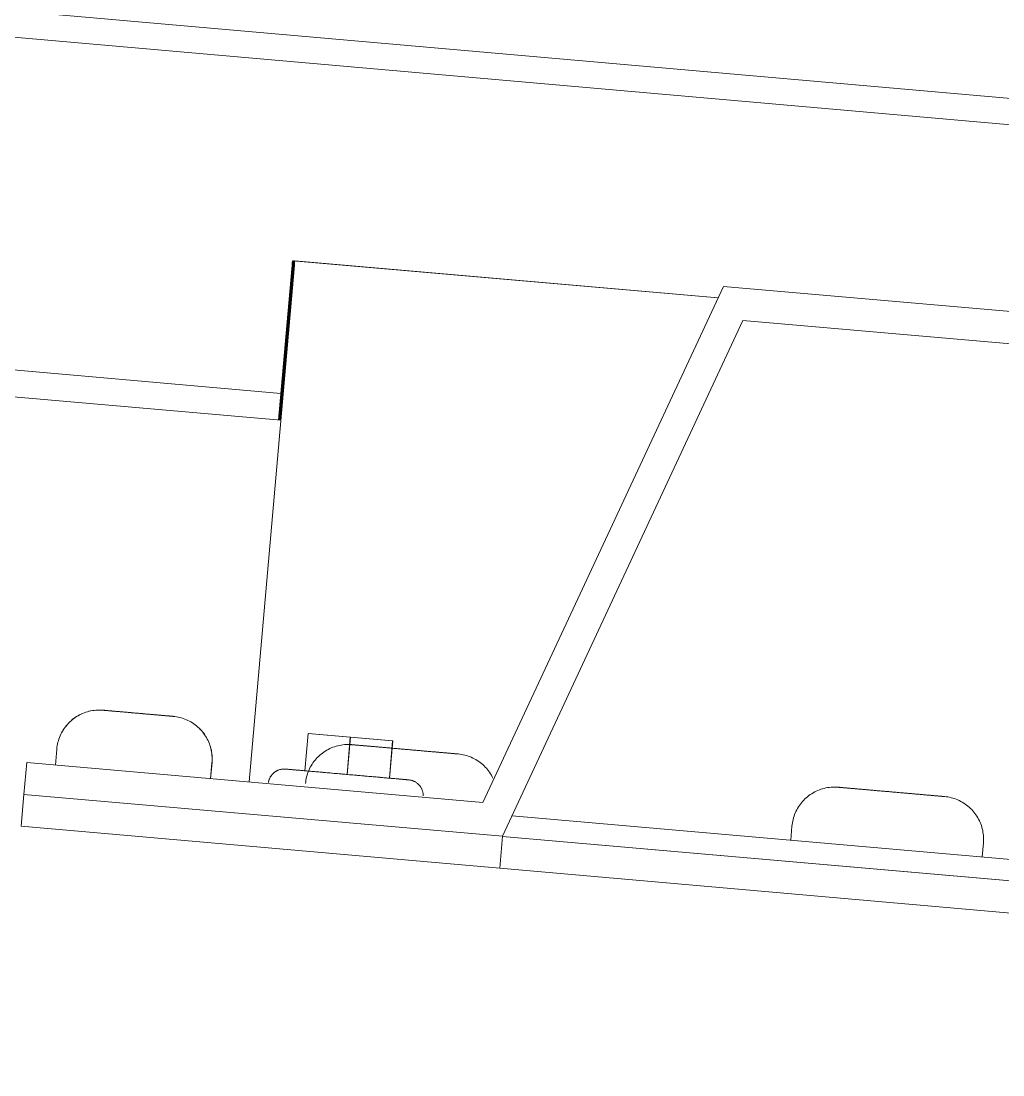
# Model space of a CAD drawing. Header units: metres. Extents: x 4238 to 4687, y -1 to 29.
# Drawn here: x 4496.0785 to 4496.1704, y 16.8285 to 16.9272 of the extents above; entities that cross this region are included whole.
import ezdxf

# ---------------------------------------------------------------- set-up
doc = ezdxf.new("R2010")
doc.units = ezdxf.units.M
for name, color, linetype, lineweight in [('A-ROOF', 132, 'Continuous', 5), ('A-ROOF-PATT', 132, 'Continuous', 15), ('Q-SPCQ', 91, 'Continuous', 5)]:
    doc.layers.add(name, color=color, linetype=linetype, lineweight=lineweight)

# ---------------------------------------------------------------- blocks, each defined once
blk = doc.blocks.new('Static Line_Sayfa_Metal Deck_Pan Mount - Up to 15 _ pitch - Max 2 Users-1846359-SECTION - GRIDS B1-B2')
at = {"layer": 'Q-SPCQ'}
for p, q in [((4470.427972, 16.855911), (4470.432176, 16.90397)), ((4470.430718, 16.889793), (4470.431959, 16.90397)), ((4470.43079, 16.889787), (4470.432031, 16.90397)), ((4470.430862, 16.88978), (4470.432104, 16.90397)), ((4470.471888, 16.90123), (4470.432024, 16.904718)), ((4470.471891, 16.901237), (4470.432097, 16.904718)), ((4470.471894, 16.901243), (4470.432169, 16.904718)), ((4470.471896, 16.901249), (4470.432241, 16.904718)), ((4470.472389, 16.902304), (4470.449862, 16.853996)), ((4470.616578, 16.889689), (4470.472389, 16.902304)), ((4470.451693, 16.850824), (4470.47422, 16.899132)), ((4470.47422, 16.899132), (4470.614224, 16.886884)), ((4470.433171, 16.856961), (4470.433476, 16.860448)), ((4470.433171, 16.856961), (4470.433476, 16.860448)), ((4470.433479, 16.860448), (4470.433174, 16.856961)), ((4470.433479, 16.860448), (4470.433174, 16.856961)), ((4470.433483, 16.860448), (4470.433177, 16.856961)), ((4470.433483, 16.860448), (4470.433178, 16.856961)), ((4470.43744, 16.860101), (4470.433476, 16.860448)), ((4470.433476, 16.860448), (4470.43744, 16.860101)), ((4470.437444, 16.860101), (4470.433479, 16.860448)), ((4470.433479, 16.860448), (4470.437444, 16.860101)), ((4470.437447, 16.860101), (4470.433483, 16.860448)), ((4470.433483, 16.860448), (4470.437447, 16.860101)), ((4470.437135, 16.856614), (4470.43744, 16.860101)), ((4470.43744, 16.860101), (4470.437135, 16.856614)), ((4470.437138, 16.856614), (4470.437444, 16.860101)), ((4470.437444, 16.860101), (4470.437139, 16.856614)), ((4470.437142, 16.856614), (4470.437447, 16.860101)), ((4470.437447, 16.860101), (4470.437142, 16.856614)), ((4470.43744, 16.860101), (4470.441405, 16.859754)), ((4470.441405, 16.859754), (4470.43744, 16.860101)), ((4470.437444, 16.860101), (4470.441408, 16.859754)), ((4470.441408, 16.859754), (4470.437444, 16.860101)), ((4470.437447, 16.860101), (4470.441411, 16.859754)), ((4470.441411, 16.859754), (4470.437447, 16.860101)), ((4470.4411, 16.856268), (4470.441405, 16.859754)), ((4470.4411, 16.856268), (4470.441405, 16.859754)), ((4470.441408, 16.859754), (4470.441103, 16.856268)), ((4470.441408, 16.859754), (4470.441103, 16.856268)), ((4470.441411, 16.859754), (4470.441106, 16.856268)), ((4470.441411, 16.859754), (4470.441106, 16.856268)), ((4470.409941, 16.858994), (4470.40981, 16.857499)), ((4470.409944, 16.858994), (4470.409814, 16.857499)), ((4470.409948, 16.858994), (4470.409817, 16.857499)), ((4470.407126, 16.857735), (4470.406864, 16.854746)), ((4470.449862, 16.853996), (4470.407126, 16.857735)), ((4470.424351, 16.856227), (4470.424482, 16.857721)), ((4470.424354, 16.856227), (4470.424485, 16.857721)), ((4470.424357, 16.856227), (4470.424488, 16.857721)), ((4470.437135, 16.856614), (4470.433171, 16.856961)), ((4470.433171, 16.856961), (4470.437135, 16.856614)), ((4470.437139, 16.856614), (4470.433174, 16.856961)), ((4470.433174, 16.856961), (4470.437138, 16.856614)), ((4470.433177, 16.856961), (4470.437142, 16.856614)), ((4470.437142, 16.856614), (4470.433178, 16.856961)), ((4470.437135, 16.856614), (4470.4411, 16.856268)), ((4470.4411, 16.856268), (4470.437135, 16.856614)), ((4470.437138, 16.856614), (4470.441103, 16.856268)), ((4470.441103, 16.856268), (4470.437139, 16.856614)), ((4470.437142, 16.856614), (4470.441106, 16.856268)), ((4470.441106, 16.856268), (4470.437142, 16.856614)), ((4470.406864, 16.854746), (4470.406603, 16.851758)), ((4470.406864, 16.854746), (4470.451693, 16.850824)), ((4470.406864, 16.854746), (4470.451693, 16.850824)), ((4470.617162, 16.838349), (4470.45259, 16.852747)), ((4470.451432, 16.847836), (4470.406603, 16.851758)), ((4470.478805, 16.851774), (4470.47869, 16.850463)), ((4470.451693, 16.850824), (4470.451432, 16.847836)), ((4470.616987, 16.836356), (4470.451693, 16.850818)), ((4470.626949, 16.835485), (4470.451693, 16.850818)), ((4470.496622, 16.848895), (4470.496736, 16.850205)), ((4470.626688, 16.832496), (4470.451432, 16.847829))]:
    blk.add_line(p, q, dxfattribs=at)
at = {"layer": 'Q-SPCQ', "flags": 128}
for points in [[(4470.409941, 16.858994), (4470.409958, 16.859153), (4470.409982, 16.859311), (4470.410011, 16.859468), (4470.410047, 16.859624), (4470.41009, 16.859778), (4470.410138, 16.859931), (4470.410193, 16.860081), (4470.410253, 16.860229), (4470.410319, 16.860375), (4470.410391, 16.860518), (4470.410469, 16.860658), (4470.410552, 16.860794), (4470.410641, 16.860927), (4470.410735, 16.861057), (4470.410834, 16.861183), (4470.410938, 16.861304), (4470.411047, 16.861422), (4470.41116, 16.861535), (4470.411278, 16.861643), (4470.4114, 16.861746), (4470.411526, 16.861845), (4470.411656, 16.861938), (4470.411789, 16.862026), (4470.411926, 16.862109), (4470.412066, 16.862186), (4470.412209, 16.862258), (4470.412355, 16.862324), (4470.412504, 16.862384), (4470.412654, 16.862437), (4470.412807, 16.862485), (4470.412961, 16.862527), (4470.413117, 16.862562), (4470.413275, 16.862592), (4470.413433, 16.862614), (4470.413592, 16.862631), (4470.413752, 16.862641), (4470.413912, 16.862645), (4470.414072, 16.862642), (4470.414231, 16.862633), (4470.414274, 16.86263)], [(4470.409944, 16.858994), (4470.409962, 16.859153), (4470.409985, 16.859311), (4470.410015, 16.859468), (4470.410051, 16.859624), (4470.410093, 16.859778), (4470.410141, 16.859931), (4470.410196, 16.860081), (4470.410256, 16.860229), (4470.410323, 16.860375), (4470.410395, 16.860518), (4470.410472, 16.860658), (4470.410556, 16.860794), (4470.410644, 16.860927), (4470.410738, 16.861057), (4470.410837, 16.861183), (4470.410941, 16.861304), (4470.41105, 16.861422), (4470.411163, 16.861535), (4470.411281, 16.861643), (4470.411403, 16.861746), (4470.411529, 16.861845), (4470.411659, 16.861938), (4470.411792, 16.862026), (4470.411929, 16.862109), (4470.41207, 16.862186), (4470.412213, 16.862258), (4470.412359, 16.862324), (4470.412507, 16.862384), (4470.412658, 16.862437), (4470.41281, 16.862485), (4470.412965, 16.862527), (4470.413121, 16.862562), (4470.413278, 16.862592), (4470.413436, 16.862614), (4470.413595, 16.862631), (4470.413755, 16.862641), (4470.413915, 16.862645), (4470.414075, 16.862642), (4470.414235, 16.862633), (4470.414278, 16.86263)], [(4470.409948, 16.858994), (4470.409965, 16.859153), (4470.409988, 16.859311), (4470.410018, 16.859468), (4470.410054, 16.859624), (4470.410096, 16.859778), (4470.410145, 16.859931), (4470.410199, 16.860081), (4470.41026, 16.860229), (4470.410326, 16.860375), (4470.410398, 16.860518), (4470.410476, 16.860658), (4470.410559, 16.860794), (4470.410648, 16.860927), (4470.410742, 16.861057), (4470.410841, 16.861183), (4470.410945, 16.861304), (4470.411053, 16.861422), (4470.411167, 16.861535), (4470.411284, 16.861643), (4470.411406, 16.861746), (4470.411532, 16.861845), (4470.411662, 16.861938), (4470.411796, 16.862026), (4470.411933, 16.862109), (4470.412073, 16.862186), (4470.412216, 16.862258), (4470.412362, 16.862324), (4470.41251, 16.862384), (4470.412661, 16.862437), (4470.412814, 16.862485), (4470.412968, 16.862527), (4470.413124, 16.862562), (4470.413281, 16.862592), (4470.41344, 16.862614), (4470.413599, 16.862631), (4470.413758, 16.862641), (4470.413918, 16.862645), (4470.414078, 16.862642), (4470.414238, 16.862633), (4470.414281, 16.86263)], [(4470.414277, 16.86263), (4470.414285, 16.862629), (4470.414298, 16.862628), (4470.414316, 16.862626), (4470.41434, 16.862624), (4470.414369, 16.862622), (4470.414402, 16.862619), (4470.414441, 16.862615), (4470.414485, 16.862611), (4470.414534, 16.862607), (4470.414587, 16.862602), (4470.414646, 16.862597), (4470.414709, 16.862592), (4470.414776, 16.862586), (4470.414848, 16.86258), (4470.414925, 16.862573), (4470.415005, 16.862566), (4470.41509, 16.862558), (4470.415179, 16.862551), (4470.415271, 16.862543), (4470.415367, 16.862534), (4470.415467, 16.862525), (4470.41557, 16.862516), (4470.415676, 16.862507), (4470.415785, 16.862498), (4470.415897, 16.862488), (4470.416011, 16.862478), (4470.416129, 16.862468), (4470.416248, 16.862457), (4470.416369, 16.862446), (4470.416493, 16.862436), (4470.416618, 16.862425), (4470.416745, 16.862414), (4470.416872, 16.862402), (4470.417002, 16.862391), (4470.417131, 16.86238), (4470.417262, 16.862368), (4470.417393, 16.862357), (4470.417524, 16.862345), (4470.41756, 16.862342)], [(4470.41756, 16.862342), (4470.417429, 16.862354), (4470.417297, 16.862365), (4470.417167, 16.862377), (4470.417037, 16.862388), (4470.416907, 16.862399), (4470.416779, 16.862411), (4470.416652, 16.862422), (4470.416526, 16.862433), (4470.416403, 16.862444), (4470.416281, 16.862454), (4470.416161, 16.862465), (4470.416043, 16.862475), (4470.415927, 16.862485), (4470.415815, 16.862495), (4470.415705, 16.862505), (4470.415598, 16.862514), (4470.415494, 16.862523), (4470.415394, 16.862532), (4470.415297, 16.86254), (4470.415203, 16.862549), (4470.415113, 16.862556), (4470.415028, 16.862564), (4470.414946, 16.862571), (4470.414869, 16.862578), (4470.414795, 16.862584), (4470.414727, 16.86259), (4470.414662, 16.862596), (4470.414603, 16.862601), (4470.414548, 16.862606), (4470.414498, 16.86261), (4470.414453, 16.862614), (4470.414412, 16.862618), (4470.414377, 16.862621), (4470.414347, 16.862623), (4470.414322, 16.862626), (4470.414303, 16.862627), (4470.414288, 16.862629), (4470.414279, 16.862629)], [(4470.41428, 16.86263), (4470.414288, 16.862629), (4470.414301, 16.862628), (4470.41432, 16.862626), (4470.414343, 16.862624), (4470.414372, 16.862622), (4470.414406, 16.862619), (4470.414445, 16.862615), (4470.414488, 16.862611), (4470.414537, 16.862607), (4470.414591, 16.862602), (4470.414649, 16.862597), (4470.414712, 16.862592), (4470.41478, 16.862586), (4470.414852, 16.86258), (4470.414928, 16.862573), (4470.415009, 16.862566), (4470.415093, 16.862558), (4470.415182, 16.862551), (4470.415274, 16.862543), (4470.41537, 16.862534), (4470.41547, 16.862525), (4470.415573, 16.862516), (4470.415679, 16.862507), (4470.415788, 16.862498), (4470.4159, 16.862488), (4470.416015, 16.862478), (4470.416132, 16.862468), (4470.416251, 16.862457), (4470.416373, 16.862446), (4470.416496, 16.862436), (4470.416621, 16.862425), (4470.416748, 16.862414), (4470.416876, 16.862402), (4470.417005, 16.862391), (4470.417135, 16.86238), (4470.417265, 16.862368), (4470.417396, 16.862357), (4470.417528, 16.862345), (4470.417563, 16.862342)], [(4470.417563, 16.862342), (4470.417432, 16.862354), (4470.417301, 16.862365), (4470.41717, 16.862377), (4470.41704, 16.862388), (4470.416911, 16.862399), (4470.416782, 16.862411), (4470.416655, 16.862422), (4470.41653, 16.862433), (4470.416406, 16.862444), (4470.416284, 16.862454), (4470.416164, 16.862465), (4470.416046, 16.862475), (4470.415931, 16.862485), (4470.415818, 16.862495), (4470.415708, 16.862505), (4470.415601, 16.862514), (4470.415497, 16.862523), (4470.415397, 16.862532), (4470.4153, 16.86254), (4470.415206, 16.862549), (4470.415117, 16.862556), (4470.415031, 16.862564), (4470.414949, 16.862571), (4470.414872, 16.862578), (4470.414799, 16.862584), (4470.41473, 16.86259), (4470.414666, 16.862596), (4470.414606, 16.862601), (4470.414551, 16.862606), (4470.414501, 16.86261), (4470.414456, 16.862614), (4470.414416, 16.862618), (4470.414381, 16.862621), (4470.414351, 16.862623), (4470.414326, 16.862626), (4470.414306, 16.862627), (4470.414291, 16.862629), (4470.414282, 16.862629)], [(4470.414284, 16.86263), (4470.414292, 16.862629), (4470.414305, 16.862628), (4470.414323, 16.862626), (4470.414347, 16.862624), (4470.414375, 16.862622), (4470.414409, 16.862619), (4470.414448, 16.862615), (4470.414492, 16.862611), (4470.41454, 16.862607), (4470.414594, 16.862602), (4470.414652, 16.862597), (4470.414715, 16.862592), (4470.414783, 16.862586), (4470.414855, 16.86258), (4470.414931, 16.862573), (4470.415012, 16.862566), (4470.415097, 16.862558), (4470.415185, 16.862551), (4470.415278, 16.862543), (4470.415374, 16.862534), (4470.415473, 16.862525), (4470.415576, 16.862516), (4470.415682, 16.862507), (4470.415791, 16.862498), (4470.415903, 16.862488), (4470.416018, 16.862478), (4470.416135, 16.862468), (4470.416255, 16.862457), (4470.416376, 16.862446), (4470.416499, 16.862436), (4470.416625, 16.862425), (4470.416751, 16.862414), (4470.416879, 16.862402), (4470.417008, 16.862391), (4470.417138, 16.86238), (4470.417269, 16.862368), (4470.4174, 16.862357), (4470.417531, 16.862345), (4470.417567, 16.862342)], [(4470.417567, 16.862342), (4470.417435, 16.862354), (4470.417304, 16.862365), (4470.417173, 16.862377), (4470.417043, 16.862388), (4470.416914, 16.862399), (4470.416786, 16.862411), (4470.416659, 16.862422), (4470.416533, 16.862433), (4470.416409, 16.862444), (4470.416287, 16.862454), (4470.416167, 16.862465), (4470.416049, 16.862475), (4470.415934, 16.862485), (4470.415821, 16.862495), (4470.415712, 16.862505), (4470.415605, 16.862514), (4470.415501, 16.862523), (4470.4154, 16.862532), (4470.415303, 16.86254), (4470.41521, 16.862549), (4470.41512, 16.862556), (4470.415034, 16.862564), (4470.414953, 16.862571), (4470.414875, 16.862578), (4470.414802, 16.862584), (4470.414733, 16.86259), (4470.414669, 16.862596), (4470.414609, 16.862601), (4470.414554, 16.862606), (4470.414504, 16.86261), (4470.414459, 16.862614), (4470.414419, 16.862618), (4470.414384, 16.862621), (4470.414354, 16.862623), (4470.414329, 16.862626), (4470.414309, 16.862627), (4470.414295, 16.862629), (4470.414285, 16.862629)], [(4470.420843, 16.862055), (4470.420835, 16.862056), (4470.420822, 16.862057), (4470.420803, 16.862059), (4470.42078, 16.862061), (4470.420751, 16.862063), (4470.420717, 16.862066), (4470.420679, 16.862069), (4470.420635, 16.862073), (4470.420586, 16.862078), (4470.420532, 16.862082), (4470.420474, 16.862087), (4470.420411, 16.862093), (4470.420344, 16.862099), (4470.420272, 16.862105), (4470.420195, 16.862112), (4470.420115, 16.862119), (4470.42003, 16.862126), (4470.419941, 16.862134), (4470.419849, 16.862142), (4470.419753, 16.86215), (4470.419653, 16.862159), (4470.41955, 16.862168), (4470.419444, 16.862177), (4470.419335, 16.862187), (4470.419223, 16.862197), (4470.419108, 16.862207), (4470.418991, 16.862217), (4470.418872, 16.862228), (4470.41875, 16.862238), (4470.418627, 16.862249), (4470.418502, 16.86226), (4470.418375, 16.862271), (4470.418247, 16.862282), (4470.418118, 16.862293), (4470.417988, 16.862305), (4470.417858, 16.862316), (4470.417727, 16.862328), (4470.417595, 16.862339), (4470.41756, 16.862342)], [(4470.41756, 16.862342), (4470.417691, 16.862331), (4470.417822, 16.862319), (4470.417953, 16.862308), (4470.418083, 16.862297), (4470.418213, 16.862285), (4470.418341, 16.862274), (4470.418468, 16.862263), (4470.418593, 16.862252), (4470.418717, 16.862241), (4470.418839, 16.86223), (4470.418959, 16.86222), (4470.419077, 16.86221), (4470.419192, 16.862199), (4470.419305, 16.86219), (4470.419415, 16.86218), (4470.419522, 16.862171), (4470.419626, 16.862162), (4470.419726, 16.862153), (4470.419823, 16.862144), (4470.419917, 16.862136), (4470.420006, 16.862128), (4470.420092, 16.862121), (4470.420174, 16.862114), (4470.420251, 16.862107), (4470.420325, 16.8621), (4470.420393, 16.862094), (4470.420458, 16.862089), (4470.420517, 16.862084), (4470.420572, 16.862079), (4470.420622, 16.862074), (4470.420667, 16.86207), (4470.420707, 16.862067), (4470.420743, 16.862064), (4470.420773, 16.862061), (4470.420798, 16.862059), (4470.420817, 16.862057), (4470.420832, 16.862056), (4470.420841, 16.862055)], [(4470.420846, 16.862055), (4470.420838, 16.862056), (4470.420825, 16.862057), (4470.420807, 16.862059), (4470.420783, 16.862061), (4470.420755, 16.862063), (4470.420721, 16.862066), (4470.420682, 16.862069), (4470.420638, 16.862073), (4470.420589, 16.862078), (4470.420536, 16.862082), (4470.420477, 16.862087), (4470.420414, 16.862093), (4470.420347, 16.862099), (4470.420275, 16.862105), (4470.420199, 16.862112), (4470.420118, 16.862119), (4470.420033, 16.862126), (4470.419945, 16.862134), (4470.419852, 16.862142), (4470.419756, 16.86215), (4470.419657, 16.862159), (4470.419554, 16.862168), (4470.419448, 16.862177), (4470.419338, 16.862187), (4470.419226, 16.862197), (4470.419112, 16.862207), (4470.418995, 16.862217), (4470.418875, 16.862228), (4470.418754, 16.862238), (4470.41863, 16.862249), (4470.418505, 16.86226), (4470.418379, 16.862271), (4470.418251, 16.862282), (4470.418122, 16.862293), (4470.417992, 16.862305), (4470.417861, 16.862316), (4470.41773, 16.862328), (4470.417599, 16.862339), (4470.417563, 16.862342)], [(4470.417563, 16.862342), (4470.417695, 16.862331), (4470.417826, 16.862319), (4470.417957, 16.862308), (4470.418087, 16.862297), (4470.418216, 16.862285), (4470.418344, 16.862274), (4470.418471, 16.862263), (4470.418597, 16.862252), (4470.418721, 16.862241), (4470.418843, 16.86223), (4470.418963, 16.86222), (4470.41908, 16.86221), (4470.419196, 16.862199), (4470.419308, 16.86219), (4470.419418, 16.86218), (4470.419525, 16.862171), (4470.419629, 16.862162), (4470.41973, 16.862153), (4470.419827, 16.862144), (4470.41992, 16.862136), (4470.42001, 16.862128), (4470.420095, 16.862121), (4470.420177, 16.862114), (4470.420255, 16.862107), (4470.420328, 16.8621), (4470.420397, 16.862094), (4470.420461, 16.862089), (4470.42052, 16.862084), (4470.420575, 16.862079), (4470.420625, 16.862074), (4470.420671, 16.86207), (4470.420711, 16.862067), (4470.420746, 16.862064), (4470.420776, 16.862061), (4470.420801, 16.862059), (4470.420821, 16.862057), (4470.420835, 16.862056), (4470.420844, 16.862055)], [(4470.420849, 16.862055), (4470.420842, 16.862056), (4470.420828, 16.862057), (4470.42081, 16.862059), (4470.420787, 16.862061), (4470.420758, 16.862063), (4470.420724, 16.862066), (4470.420685, 16.862069), (4470.420641, 16.862073), (4470.420593, 16.862078), (4470.420539, 16.862082), (4470.420481, 16.862087), (4470.420418, 16.862093), (4470.42035, 16.862099), (4470.420278, 16.862105), (4470.420202, 16.862112), (4470.420121, 16.862119), (4470.420037, 16.862126), (4470.419948, 16.862134), (4470.419856, 16.862142), (4470.41976, 16.86215), (4470.41966, 16.862159), (4470.419557, 16.862168), (4470.419451, 16.862177), (4470.419342, 16.862187), (4470.41923, 16.862197), (4470.419115, 16.862207), (4470.418998, 16.862217), (4470.418879, 16.862228), (4470.418757, 16.862238), (4470.418634, 16.862249), (4470.418509, 16.86226), (4470.418382, 16.862271), (4470.418254, 16.862282), (4470.418125, 16.862293), (4470.417995, 16.862305), (4470.417864, 16.862316), (4470.417733, 16.862328), (4470.417602, 16.862339), (4470.417567, 16.862342)], [(4470.417567, 16.862342), (4470.417698, 16.862331), (4470.417829, 16.862319), (4470.41796, 16.862308), (4470.41809, 16.862297), (4470.418219, 16.862285), (4470.418348, 16.862274), (4470.418475, 16.862263), (4470.4186, 16.862252), (4470.418724, 16.862241), (4470.418846, 16.86223), (4470.418966, 16.86222), (4470.419084, 16.86221), (4470.419199, 16.862199), (4470.419312, 16.86219), (4470.419422, 16.86218), (4470.419529, 16.862171), (4470.419632, 16.862162), (4470.419733, 16.862153), (4470.41983, 16.862144), (4470.419923, 16.862136), (4470.420013, 16.862128), (4470.420099, 16.862121), (4470.42018, 16.862114), (4470.420258, 16.862107), (4470.420331, 16.8621), (4470.4204, 16.862094), (4470.420464, 16.862089), (4470.420524, 16.862084), (4470.420579, 16.862079), (4470.420629, 16.862074), (4470.420674, 16.86207), (4470.420714, 16.862067), (4470.420749, 16.862064), (4470.420779, 16.862061), (4470.420804, 16.862059), (4470.420824, 16.862057), (4470.420839, 16.862056), (4470.420848, 16.862055)], [(4470.420845, 16.862055), (4470.421004, 16.862038), (4470.421163, 16.862014), (4470.42132, 16.861984), (4470.421476, 16.861948), (4470.42163, 16.861906), (4470.421783, 16.861858), (4470.421933, 16.861803), (4470.422081, 16.861743), (4470.422227, 16.861677), (4470.42237, 16.861605), (4470.422509, 16.861527), (4470.422646, 16.861444), (4470.422779, 16.861355), (4470.422909, 16.861261), (4470.423034, 16.861162), (4470.423156, 16.861058), (4470.423273, 16.860949), (4470.423386, 16.860836), (4470.423495, 16.860718), (4470.423598, 16.860596), (4470.423697, 16.86047), (4470.42379, 16.86034), (4470.423878, 16.860207), (4470.423961, 16.86007), (4470.424038, 16.85993), (4470.42411, 16.859787), (4470.424175, 16.859641), (4470.424235, 16.859492), (4470.424289, 16.859342), (4470.424337, 16.859189), (4470.424379, 16.859035), (4470.424414, 16.858879), (4470.424443, 16.858721), (4470.424466, 16.858563), (4470.424483, 16.858404), (4470.424493, 16.858244), (4470.424497, 16.858084), (4470.424494, 16.857924), (4470.424485, 16.857765), (4470.424482, 16.857721)], [(4470.420849, 16.862055), (4470.421008, 16.862038), (4470.421166, 16.862014), (4470.421323, 16.861984), (4470.421479, 16.861948), (4470.421633, 16.861906), (4470.421786, 16.861858), (4470.421936, 16.861803), (4470.422085, 16.861743), (4470.42223, 16.861677), (4470.422373, 16.861605), (4470.422513, 16.861527), (4470.422649, 16.861444), (4470.422783, 16.861355), (4470.422912, 16.861261), (4470.423038, 16.861162), (4470.423159, 16.861058), (4470.423277, 16.860949), (4470.42339, 16.860836), (4470.423498, 16.860718), (4470.423601, 16.860596), (4470.4237, 16.86047), (4470.423793, 16.86034), (4470.423882, 16.860207), (4470.423964, 16.86007), (4470.424042, 16.85993), (4470.424113, 16.859787), (4470.424179, 16.859641), (4470.424239, 16.859492), (4470.424293, 16.859342), (4470.42434, 16.859189), (4470.424382, 16.859035), (4470.424418, 16.858879), (4470.424447, 16.858721), (4470.42447, 16.858563), (4470.424486, 16.858404), (4470.424496, 16.858244), (4470.4245, 16.858084), (4470.424497, 16.857924), (4470.424488, 16.857765), (4470.424485, 16.857721)], [(4470.420852, 16.862055), (4470.421011, 16.862038), (4470.421169, 16.862014), (4470.421327, 16.861984), (4470.421482, 16.861948), (4470.421637, 16.861906), (4470.421789, 16.861858), (4470.42194, 16.861803), (4470.422088, 16.861743), (4470.422233, 16.861677), (4470.422376, 16.861605), (4470.422516, 16.861527), (4470.422653, 16.861444), (4470.422786, 16.861355), (4470.422915, 16.861261), (4470.423041, 16.861162), (4470.423163, 16.861058), (4470.42328, 16.860949), (4470.423393, 16.860836), (4470.423501, 16.860718), (4470.423605, 16.860596), (4470.423703, 16.86047), (4470.423797, 16.86034), (4470.423885, 16.860207), (4470.423968, 16.86007), (4470.424045, 16.85993), (4470.424116, 16.859787), (4470.424182, 16.859641), (4470.424242, 16.859492), (4470.424296, 16.859342), (4470.424344, 16.859189), (4470.424385, 16.859035), (4470.424421, 16.858879), (4470.42445, 16.858721), (4470.424473, 16.858563), (4470.424489, 16.858404), (4470.4245, 16.858244), (4470.424503, 16.858084), (4470.424501, 16.857924), (4470.424492, 16.857765), (4470.424488, 16.857721)], [(4470.43324, 16.85576), (4470.433257, 16.85592), (4470.43328, 16.856078), (4470.43331, 16.856236), (4470.433346, 16.856392), (4470.433389, 16.856547), (4470.433437, 16.856699), (4470.433492, 16.85685), (4470.433552, 16.856999), (4470.433619, 16.857144), (4470.433691, 16.857288), (4470.433769, 16.857428), (4470.433852, 16.857564), (4470.433941, 16.857698), (4470.434035, 16.857828), (4470.434134, 16.857954), (4470.434238, 16.858075), (4470.434347, 16.858193), (4470.434461, 16.858306), (4470.434579, 16.858415), (4470.434701, 16.858518), (4470.434827, 16.858617), (4470.434957, 16.858711), (4470.435091, 16.858799), (4470.435228, 16.858882), (4470.435369, 16.858959), (4470.435512, 16.859031), (4470.435658, 16.859097), (4470.435807, 16.859157), (4470.435958, 16.859211), (4470.436111, 16.859259), (4470.436265, 16.8593), (4470.436422, 16.859336), (4470.436579, 16.859365), (4470.436738, 16.859388), (4470.436897, 16.859405), (4470.437057, 16.859415), (4470.437218, 16.859419), (4470.437378, 16.859416), (4470.437538, 16.859407), (4470.437581, 16.859403)], [(4470.447524, 16.858533), (4470.447512, 16.858534), (4470.447493, 16.858536), (4470.447465, 16.858539), (4470.447429, 16.858542), (4470.447386, 16.858546), (4470.447335, 16.85855), (4470.447276, 16.858555), (4470.447209, 16.858561), (4470.447136, 16.858567), (4470.447055, 16.858574), (4470.446966, 16.858582), (4470.446871, 16.858591), (4470.446769, 16.8586), (4470.44666, 16.858609), (4470.446544, 16.858619), (4470.446422, 16.85863), (4470.446294, 16.858641), (4470.44616, 16.858653), (4470.44602, 16.858665), (4470.445874, 16.858678), (4470.445724, 16.858691), (4470.445568, 16.858705), (4470.445407, 16.858719), (4470.445242, 16.858733), (4470.445072, 16.858748), (4470.444899, 16.858763), (4470.444722, 16.858779), (4470.444541, 16.858794), (4470.444357, 16.858811), (4470.44417, 16.858827), (4470.443981, 16.858843), (4470.443789, 16.85886), (4470.443595, 16.858877), (4470.4434, 16.858894), (4470.443203, 16.858911), (4470.443006, 16.858929), (4470.442807, 16.858946), (4470.442608, 16.858963), (4470.442409, 16.858981), (4470.442211, 16.858998), (4470.442013, 16.859016), (4470.441815, 16.859033), (4470.441619, 16.85905), (4470.441425, 16.859067), (4470.441232, 16.859084), (4470.441041, 16.859101), (4470.440853, 16.859117), (4470.440667, 16.859133), (4470.440485, 16.859149), (4470.440306, 16.859165), (4470.44013, 16.85918), (4470.439958, 16.859195), (4470.439791, 16.85921), (4470.439628, 16.859224), (4470.439469, 16.859238), (4470.439316, 16.859252), (4470.439167, 16.859265), (4470.439024, 16.859277), (4470.438887, 16.859289), (4470.438756, 16.859301), (4470.43863, 16.859312), (4470.438511, 16.859322), (4470.438399, 16.859332), (4470.438293, 16.859341), (4470.438194, 16.85935), (4470.438101, 16.859358), (4470.438016, 16.859365), (4470.437939, 16.859372), (4470.437868, 16.859378), (4470.437805, 16.859384), (4470.43775, 16.859389), (4470.437703, 16.859393), (4470.437663, 16.859396), (4470.437631, 16.859399), (4470.437607, 16.859401), (4470.43759, 16.859402), (4470.437582, 16.859403)], [(4470.437585, 16.859403), (4470.437597, 16.859402), (4470.437617, 16.8594), (4470.437644, 16.859398), (4470.43768, 16.859395), (4470.437724, 16.859391), (4470.437775, 16.859386), (4470.437833, 16.859381), (4470.4379, 16.859375), (4470.437974, 16.859369), (4470.438055, 16.859362), (4470.438143, 16.859354), (4470.438238, 16.859346), (4470.438341, 16.859337), (4470.43845, 16.859327), (4470.438565, 16.859317), (4470.438687, 16.859307), (4470.438815, 16.859295), (4470.43895, 16.859284), (4470.439089, 16.859271), (4470.439235, 16.859259), (4470.439386, 16.859245), (4470.439541, 16.859232), (4470.439702, 16.859218), (4470.439867, 16.859203), (4470.440037, 16.859188), (4470.44021, 16.859173), (4470.440388, 16.859158), (4470.440568, 16.859142), (4470.440752, 16.859126), (4470.440939, 16.85911), (4470.441129, 16.859093), (4470.44132, 16.859076), (4470.441514, 16.859059), (4470.441709, 16.859042), (4470.441906, 16.859025), (4470.442104, 16.859008), (4470.442302, 16.85899), (4470.442501, 16.858973), (4470.4427, 16.858955), (4470.442899, 16.858938), (4470.443097, 16.858921), (4470.443294, 16.858903), (4470.44349, 16.858886), (4470.443685, 16.858869), (4470.443877, 16.858852), (4470.444068, 16.858836), (4470.444256, 16.858819), (4470.444442, 16.858803), (4470.444624, 16.858787), (4470.444804, 16.858771), (4470.444979, 16.858756), (4470.445151, 16.858741), (4470.445318, 16.858726), (4470.445482, 16.858712), (4470.44564, 16.858698), (4470.445794, 16.858685), (4470.445942, 16.858672), (4470.446085, 16.858659), (4470.446222, 16.858647), (4470.446354, 16.858636), (4470.446479, 16.858625), (4470.446598, 16.858614), (4470.446711, 16.858605), (4470.446816, 16.858595), (4470.446916, 16.858587), (4470.447008, 16.858579), (4470.447093, 16.858571), (4470.447171, 16.858564), (4470.447241, 16.858558), (4470.447304, 16.858553), (4470.447359, 16.858548), (4470.447407, 16.858544), (4470.447447, 16.85854), (4470.447479, 16.858537), (4470.447503, 16.858535), (4470.447519, 16.858534), (4470.447527, 16.858533)], [(4470.447528, 16.858533), (4470.447688, 16.858516), (4470.447846, 16.858492), (4470.448004, 16.858463), (4470.44816, 16.858426), (4470.448314, 16.858384), (4470.448467, 16.858336), (4470.448618, 16.858281), (4470.448766, 16.858221), (4470.448912, 16.858154), (4470.449055, 16.858082), (4470.449195, 16.858004), (4470.449332, 16.857921), (4470.449466, 16.857832), (4470.449595, 16.857738), (4470.449721, 16.857639), (4470.449843, 16.857534), (4470.449961, 16.857425), (4470.450074, 16.857312), (4470.450182, 16.857194), (4470.450286, 16.857072), (4470.450385, 16.856945), (4470.450478, 16.856815), (4470.450567, 16.856682), (4470.45065, 16.856544), (4470.450727, 16.856404), (4470.450799, 16.856261)], [(4470.429763, 16.855874), (4470.429774, 16.855933), (4470.429788, 16.855991), (4470.429803, 16.856049), (4470.429822, 16.856106), (4470.429842, 16.856163), (4470.429865, 16.856218), (4470.429889, 16.856273), (4470.429916, 16.856327), (4470.429946, 16.856379), (4470.429977, 16.85643), (4470.43001, 16.85648), (4470.430045, 16.856529), (4470.430082, 16.856576), (4470.430121, 16.856622), (4470.430162, 16.856666), (4470.430205, 16.856708), (4470.430249, 16.856749), (4470.430295, 16.856787), (4470.430342, 16.856824), (4470.430391, 16.856859), (4470.430441, 16.856892), (4470.430492, 16.856923), (4470.430545, 16.856952), (4470.430598, 16.856979), (4470.430653, 16.857004), (4470.430709, 16.857026), (4470.430765, 16.857046), (4470.430822, 16.857064), (4470.43088, 16.85708), (4470.430939, 16.857093), (4470.430998, 16.857104), (4470.431057, 16.857113), (4470.431117, 16.857119), (4470.431177, 16.857123), (4470.431237, 16.857124), (4470.431297, 16.857123), (4470.431356, 16.85712), (4470.431373, 16.857119)], [(4470.429766, 16.855874), (4470.429777, 16.855933), (4470.429791, 16.855991), (4470.429807, 16.856049), (4470.429825, 16.856106), (4470.429845, 16.856163), (4470.429868, 16.856218), (4470.429893, 16.856273), (4470.42992, 16.856327), (4470.429949, 16.856379), (4470.42998, 16.85643), (4470.430013, 16.85648), (4470.430049, 16.856529), (4470.430086, 16.856576), (4470.430125, 16.856622), (4470.430166, 16.856666), (4470.430208, 16.856708), (4470.430252, 16.856749), (4470.430298, 16.856787), (4470.430345, 16.856824), (4470.430394, 16.856859), (4470.430444, 16.856892), (4470.430495, 16.856923), (4470.430548, 16.856952), (4470.430602, 16.856979), (4470.430656, 16.857004), (4470.430712, 16.857026), (4470.430768, 16.857046), (4470.430826, 16.857064), (4470.430884, 16.85708), (4470.430942, 16.857093), (4470.431001, 16.857104), (4470.43106, 16.857113), (4470.43112, 16.857119), (4470.43118, 16.857123), (4470.43124, 16.857124), (4470.4313, 16.857123), (4470.43136, 16.85712), (4470.431376, 16.857119)], [(4470.429769, 16.855874), (4470.429781, 16.855933), (4470.429794, 16.855991), (4470.42981, 16.856049), (4470.429828, 16.856106), (4470.429849, 16.856163), (4470.429871, 16.856218), (4470.429896, 16.856273), (4470.429923, 16.856327), (4470.429952, 16.856379), (4470.429984, 16.85643), (4470.430017, 16.85648), (4470.430052, 16.856529), (4470.430089, 16.856576), (4470.430128, 16.856622), (4470.430169, 16.856666), (4470.430211, 16.856708), (4470.430256, 16.856749), (4470.430301, 16.856787), (4470.430349, 16.856824), (4470.430397, 16.856859), (4470.430447, 16.856892), (4470.430499, 16.856923), (4470.430551, 16.856952), (4470.430605, 16.856979), (4470.43066, 16.857004), (4470.430715, 16.857026), (4470.430772, 16.857046), (4470.430829, 16.857064), (4470.430887, 16.85708), (4470.430945, 16.857093), (4470.431004, 16.857104), (4470.431064, 16.857113), (4470.431123, 16.857119), (4470.431183, 16.857123), (4470.431243, 16.857124), (4470.431303, 16.857123), (4470.431363, 16.85712), (4470.431379, 16.857119)], [(4470.437135, 16.856614), (4470.436905, 16.856635), (4470.436675, 16.856655), (4470.436445, 16.856675), (4470.436217, 16.856695), (4470.43599, 16.856715), (4470.435765, 16.856734), (4470.435543, 16.856754), (4470.435323, 16.856773), (4470.435105, 16.856792), (4470.434891, 16.856811), (4470.434681, 16.856829), (4470.434474, 16.856847), (4470.434272, 16.856865), (4470.434074, 16.856882), (4470.433881, 16.856899), (4470.433694, 16.856916), (4470.433512, 16.856931), (4470.433336, 16.856947), (4470.433165, 16.856962), (4470.433001, 16.856976), (4470.432844, 16.85699), (4470.432694, 16.857003), (4470.432551, 16.857016), (4470.432415, 16.857027), (4470.432286, 16.857039), (4470.432166, 16.857049), (4470.432053, 16.857059), (4470.431948, 16.857068), (4470.431852, 16.857077), (4470.431764, 16.857084), (4470.431685, 16.857091), (4470.431615, 16.857097), (4470.431553, 16.857103), (4470.4315, 16.857107), (4470.431456, 16.857111), (4470.431422, 16.857114), (4470.431396, 16.857117), (4470.43138, 16.857118), (4470.431373, 16.857119)], [(4470.437139, 16.856614), (4470.436908, 16.856635), (4470.436678, 16.856655), (4470.436449, 16.856675), (4470.436221, 16.856695), (4470.435994, 16.856715), (4470.435769, 16.856734), (4470.435546, 16.856754), (4470.435326, 16.856773), (4470.435109, 16.856792), (4470.434895, 16.856811), (4470.434684, 16.856829), (4470.434478, 16.856847), (4470.434275, 16.856865), (4470.434078, 16.856882), (4470.433885, 16.856899), (4470.433697, 16.856916), (4470.433515, 16.856931), (4470.433339, 16.856947), (4470.433169, 16.856962), (4470.433005, 16.856976), (4470.432848, 16.85699), (4470.432697, 16.857003), (4470.432554, 16.857016), (4470.432418, 16.857027), (4470.43229, 16.857039), (4470.432169, 16.857049), (4470.432056, 16.857059), (4470.431952, 16.857068), (4470.431855, 16.857077), (4470.431768, 16.857084), (4470.431688, 16.857091), (4470.431618, 16.857097), (4470.431556, 16.857103), (4470.431504, 16.857107), (4470.43146, 16.857111), (4470.431425, 16.857114), (4470.4314, 16.857117), (4470.431383, 16.857118), (4470.431376, 16.857119)], [(4470.431377, 16.857118), (4470.431391, 16.857117), (4470.431414, 16.857115), (4470.431446, 16.857112), (4470.431487, 16.857109), (4470.431538, 16.857104), (4470.431597, 16.857099), (4470.431665, 16.857093), (4470.431742, 16.857086), (4470.431828, 16.857079), (4470.431921, 16.857071), (4470.432024, 16.857062), (4470.432134, 16.857052), (4470.432253, 16.857042), (4470.432379, 16.857031), (4470.432513, 16.857019), (4470.432654, 16.857006), (4470.432803, 16.856993), (4470.432958, 16.85698), (4470.43312, 16.856966), (4470.433289, 16.856951), (4470.433464, 16.856936), (4470.433644, 16.85692), (4470.43383, 16.856904), (4470.434022, 16.856887), (4470.434218, 16.85687), (4470.434419, 16.856852), (4470.434625, 16.856834), (4470.434834, 16.856816), (4470.435047, 16.856797), (4470.435264, 16.856778), (4470.435483, 16.856759), (4470.435705, 16.85674), (4470.435929, 16.85672), (4470.436156, 16.8567), (4470.436384, 16.85668), (4470.436613, 16.85666), (4470.436843, 16.85664), (4470.437073, 16.85662), (4470.437135, 16.856614)], [(4470.437142, 16.856614), (4470.436912, 16.856635), (4470.436681, 16.856655), (4470.436452, 16.856675), (4470.436224, 16.856695), (4470.435997, 16.856715), (4470.435772, 16.856734), (4470.435549, 16.856754), (4470.435329, 16.856773), (4470.435112, 16.856792), (4470.434898, 16.856811), (4470.434687, 16.856829), (4470.434481, 16.856847), (4470.434279, 16.856865), (4470.434081, 16.856882), (4470.433888, 16.856899), (4470.433701, 16.856916), (4470.433518, 16.856931), (4470.433342, 16.856947), (4470.433172, 16.856962), (4470.433008, 16.856976), (4470.432851, 16.85699), (4470.4327, 16.857003), (4470.432557, 16.857016), (4470.432421, 16.857027), (4470.432293, 16.857039), (4470.432172, 16.857049), (4470.43206, 16.857059), (4470.431955, 16.857068), (4470.431859, 16.857077), (4470.431771, 16.857084), (4470.431692, 16.857091), (4470.431621, 16.857097), (4470.43156, 16.857103), (4470.431507, 16.857107), (4470.431463, 16.857111), (4470.431429, 16.857114), (4470.431403, 16.857117), (4470.431387, 16.857118), (4470.43138, 16.857119)], [(4470.431381, 16.857118), (4470.431394, 16.857117), (4470.431417, 16.857115), (4470.43145, 16.857112), (4470.431491, 16.857109), (4470.431541, 16.857104), (4470.4316, 16.857099), (4470.431668, 16.857093), (4470.431745, 16.857086), (4470.431831, 16.857079), (4470.431925, 16.857071), (4470.432027, 16.857062), (4470.432138, 16.857052), (4470.432256, 16.857042), (4470.432382, 16.857031), (4470.432516, 16.857019), (4470.432658, 16.857006), (4470.432806, 16.856993), (4470.432962, 16.85698), (4470.433124, 16.856966), (4470.433292, 16.856951), (4470.433467, 16.856936), (4470.433647, 16.85692), (4470.433834, 16.856904), (4470.434025, 16.856887), (4470.434221, 16.85687), (4470.434422, 16.856852), (4470.434628, 16.856834), (4470.434837, 16.856816), (4470.43505, 16.856797), (4470.435267, 16.856778), (4470.435486, 16.856759), (4470.435708, 16.85674), (4470.435933, 16.85672), (4470.436159, 16.8567), (4470.436387, 16.85668), (4470.436616, 16.85666), (4470.436846, 16.85664), (4470.437076, 16.85662), (4470.437138, 16.856614)], [(4470.431384, 16.857118), (4470.431398, 16.857117), (4470.431421, 16.857115), (4470.431453, 16.857112), (4470.431494, 16.857109), (4470.431544, 16.857104), (4470.431604, 16.857099), (4470.431672, 16.857093), (4470.431749, 16.857086), (4470.431834, 16.857079), (4470.431928, 16.857071), (4470.43203, 16.857062), (4470.432141, 16.857052), (4470.432259, 16.857042), (4470.432386, 16.857031), (4470.43252, 16.857019), (4470.432661, 16.857006), (4470.43281, 16.856993), (4470.432965, 16.85698), (4470.433127, 16.856966), (4470.433296, 16.856951), (4470.43347, 16.856936), (4470.433651, 16.85692), (4470.433837, 16.856904), (4470.434028, 16.856887), (4470.434225, 16.85687), (4470.434426, 16.856852), (4470.434631, 16.856834), (4470.434841, 16.856816), (4470.435054, 16.856797), (4470.43527, 16.856778), (4470.43549, 16.856759), (4470.435712, 16.85674), (4470.435936, 16.85672), (4470.436162, 16.8567), (4470.43639, 16.85668), (4470.436619, 16.85666), (4470.436849, 16.85664), (4470.43708, 16.85662), (4470.437142, 16.856614)], [(4470.442893, 16.856111), (4470.442879, 16.856112), (4470.442856, 16.856114), (4470.442824, 16.856117), (4470.442783, 16.85612), (4470.442733, 16.856125), (4470.442673, 16.85613), (4470.442605, 16.856136), (4470.442528, 16.856143), (4470.442443, 16.85615), (4470.442349, 16.856158), (4470.442247, 16.856167), (4470.442136, 16.856177), (4470.442018, 16.856187), (4470.441891, 16.856198), (4470.441757, 16.85621), (4470.441616, 16.856222), (4470.441468, 16.856235), (4470.441312, 16.856249), (4470.44115, 16.856263), (4470.440981, 16.856278), (4470.440807, 16.856293), (4470.440626, 16.856309), (4470.44044, 16.856325), (4470.440249, 16.856342), (4470.440052, 16.856359), (4470.439851, 16.856377), (4470.439646, 16.856395), (4470.439436, 16.856413), (4470.439223, 16.856432), (4470.439007, 16.856451), (4470.438787, 16.85647), (4470.438565, 16.856489), (4470.438341, 16.856509), (4470.438115, 16.856529), (4470.437887, 16.856549), (4470.437658, 16.856569), (4470.437428, 16.856589), (4470.437197, 16.856609), (4470.437135, 16.856614)], [(4470.437135, 16.856614), (4470.437366, 16.856594), (4470.437596, 16.856574), (4470.437825, 16.856554), (4470.438053, 16.856534), (4470.43828, 16.856514), (4470.438505, 16.856495), (4470.438728, 16.856475), (4470.438948, 16.856456), (4470.439165, 16.856437), (4470.439379, 16.856418), (4470.43959, 16.8564), (4470.439796, 16.856382), (4470.439998, 16.856364), (4470.440196, 16.856347), (4470.440389, 16.85633), (4470.440577, 16.856313), (4470.440759, 16.856297), (4470.440935, 16.856282), (4470.441105, 16.856267), (4470.441269, 16.856253), (4470.441426, 16.856239), (4470.441577, 16.856226), (4470.44172, 16.856213), (4470.441856, 16.856201), (4470.441984, 16.85619), (4470.442105, 16.85618), (4470.442217, 16.85617), (4470.442322, 16.856161), (4470.442418, 16.856152), (4470.442506, 16.856145), (4470.442585, 16.856138), (4470.442656, 16.856131), (4470.442717, 16.856126), (4470.44277, 16.856121), (4470.442814, 16.856118), (4470.442849, 16.856115), (4470.442874, 16.856112), (4470.44289, 16.856111), (4470.442897, 16.85611)], [(4470.437138, 16.856614), (4470.437369, 16.856594), (4470.437599, 16.856574), (4470.437828, 16.856554), (4470.438057, 16.856534), (4470.438283, 16.856514), (4470.438508, 16.856495), (4470.438731, 16.856475), (4470.438951, 16.856456), (4470.439168, 16.856437), (4470.439383, 16.856418), (4470.439593, 16.8564), (4470.439799, 16.856382), (4470.440002, 16.856364), (4470.440199, 16.856347), (4470.440392, 16.85633), (4470.44058, 16.856313), (4470.440762, 16.856297), (4470.440938, 16.856282), (4470.441108, 16.856267), (4470.441272, 16.856253), (4470.44143, 16.856239), (4470.44158, 16.856226), (4470.441723, 16.856213), (4470.441859, 16.856201), (4470.441988, 16.85619), (4470.442108, 16.85618), (4470.442221, 16.85617), (4470.442325, 16.856161), (4470.442422, 16.856152), (4470.442509, 16.856145), (4470.442589, 16.856138), (4470.442659, 16.856131), (4470.442721, 16.856126), (4470.442774, 16.856121), (4470.442817, 16.856118), (4470.442852, 16.856115), (4470.442877, 16.856112), (4470.442894, 16.856111), (4470.442901, 16.85611)], [(4470.442896, 16.856111), (4470.442883, 16.856112), (4470.44286, 16.856114), (4470.442827, 16.856117), (4470.442786, 16.85612), (4470.442736, 16.856125), (4470.442677, 16.85613), (4470.442609, 16.856136), (4470.442532, 16.856143), (4470.442446, 16.85615), (4470.442352, 16.856158), (4470.44225, 16.856167), (4470.442139, 16.856177), (4470.442021, 16.856187), (4470.441895, 16.856198), (4470.441761, 16.85621), (4470.441619, 16.856222), (4470.441471, 16.856235), (4470.441315, 16.856249), (4470.441153, 16.856263), (4470.440985, 16.856278), (4470.44081, 16.856293), (4470.44063, 16.856309), (4470.440443, 16.856325), (4470.440252, 16.856342), (4470.440056, 16.856359), (4470.439855, 16.856377), (4470.439649, 16.856395), (4470.43944, 16.856413), (4470.439227, 16.856432), (4470.43901, 16.856451), (4470.438791, 16.85647), (4470.438569, 16.856489), (4470.438344, 16.856509), (4470.438118, 16.856529), (4470.43789, 16.856549), (4470.437661, 16.856569), (4470.437431, 16.856589), (4470.437201, 16.856609), (4470.437139, 16.856614)], [(4470.4429, 16.856111), (4470.442886, 16.856112), (4470.442863, 16.856114), (4470.442831, 16.856117), (4470.44279, 16.85612), (4470.442739, 16.856125), (4470.44268, 16.85613), (4470.442612, 16.856136), (4470.442535, 16.856143), (4470.44245, 16.85615), (4470.442356, 16.856158), (4470.442253, 16.856167), (4470.442143, 16.856177), (4470.442024, 16.856187), (4470.441898, 16.856198), (4470.441764, 16.85621), (4470.441623, 16.856222), (4470.441474, 16.856235), (4470.441319, 16.856249), (4470.441157, 16.856263), (4470.440988, 16.856278), (4470.440813, 16.856293), (4470.440633, 16.856309), (4470.440447, 16.856325), (4470.440255, 16.856342), (4470.440059, 16.856359), (4470.439858, 16.856377), (4470.439653, 16.856395), (4470.439443, 16.856413), (4470.43923, 16.856432), (4470.439014, 16.856451), (4470.438794, 16.85647), (4470.438572, 16.856489), (4470.438348, 16.856509), (4470.438121, 16.856529), (4470.437893, 16.856549), (4470.437664, 16.856569), (4470.437434, 16.856589), (4470.437204, 16.856609), (4470.437142, 16.856614)], [(4470.437142, 16.856614), (4470.437372, 16.856594), (4470.437602, 16.856574), (4470.437832, 16.856554), (4470.43806, 16.856534), (4470.438287, 16.856514), (4470.438512, 16.856495), (4470.438734, 16.856475), (4470.438954, 16.856456), (4470.439172, 16.856437), (4470.439386, 16.856418), (4470.439596, 16.8564), (4470.439803, 16.856382), (4470.440005, 16.856364), (4470.440203, 16.856347), (4470.440396, 16.85633), (4470.440583, 16.856313), (4470.440765, 16.856297), (4470.440942, 16.856282), (4470.441112, 16.856267), (4470.441276, 16.856253), (4470.441433, 16.856239), (4470.441583, 16.856226), (4470.441727, 16.856213), (4470.441862, 16.856201), (4470.441991, 16.85619), (4470.442111, 16.85618), (4470.442224, 16.85617), (4470.442329, 16.856161), (4470.442425, 16.856152), (4470.442513, 16.856145), (4470.442592, 16.856138), (4470.442662, 16.856131), (4470.442724, 16.856126), (4470.442777, 16.856121), (4470.442821, 16.856118), (4470.442855, 16.856115), (4470.442881, 16.856112), (4470.442897, 16.856111), (4470.442904, 16.85611)], [(4470.442898, 16.85611), (4470.442957, 16.856104), (4470.443017, 16.856095), (4470.443076, 16.856084), (4470.443134, 16.85607), (4470.443192, 16.856055), (4470.443249, 16.856036), (4470.443306, 16.856016), (4470.443361, 16.855993), (4470.443416, 16.855968), (4470.443469, 16.855941), (4470.443522, 16.855912), (4470.443573, 16.855881), (4470.443623, 16.855848), (4470.443672, 16.855813), (4470.443719, 16.855775), (4470.443764, 16.855736), (4470.443808, 16.855696), (4470.443851, 16.855653), (4470.443891, 16.855609), (4470.44393, 16.855563), (4470.443967, 16.855516), (4470.444002, 16.855467), (4470.444035, 16.855417), (4470.444066, 16.855366), (4470.444095, 16.855313), (4470.444122, 16.85526), (4470.444147, 16.855205), (4470.444169, 16.855149), (4470.444189, 16.855093), (4470.444207, 16.855036), (4470.444223, 16.854978), (4470.444236, 16.854919), (4470.444247, 16.85486), (4470.444256, 16.854801), (4470.444262, 16.854741), (4470.444266, 16.854681), (4470.444267, 16.854621)], [(4470.442901, 16.85611), (4470.442961, 16.856104), (4470.44302, 16.856095), (4470.443079, 16.856084), (4470.443137, 16.85607), (4470.443195, 16.856055), (4470.443253, 16.856036), (4470.443309, 16.856016), (4470.443365, 16.855993), (4470.443419, 16.855968), (4470.443473, 16.855941), (4470.443525, 16.855912), (4470.443576, 16.855881), (4470.443626, 16.855848), (4470.443675, 16.855813), (4470.443722, 16.855775), (4470.443768, 16.855736), (4470.443812, 16.855696), (4470.443854, 16.855653), (4470.443895, 16.855609), (4470.443933, 16.855563), (4470.44397, 16.855516), (4470.444005, 16.855467), (4470.444038, 16.855417), (4470.444069, 16.855366), (4470.444098, 16.855313), (4470.444125, 16.85526), (4470.44415, 16.855205), (4470.444172, 16.855149), (4470.444193, 16.855093), (4470.44421, 16.855036), (4470.444226, 16.854978), (4470.444239, 16.854919), (4470.44425, 16.85486), (4470.444259, 16.854801), (4470.444265, 16.854741), (4470.444269, 16.854681), (4470.44427, 16.854621)], [(4470.442904, 16.85611), (4470.442964, 16.856104), (4470.443023, 16.856095), (4470.443082, 16.856084), (4470.443141, 16.85607), (4470.443199, 16.856055), (4470.443256, 16.856036), (4470.443312, 16.856016), (4470.443368, 16.855993), (4470.443422, 16.855968), (4470.443476, 16.855941), (4470.443528, 16.855912), (4470.44358, 16.855881), (4470.44363, 16.855848), (4470.443678, 16.855813), (4470.443725, 16.855775), (4470.443771, 16.855736), (4470.443815, 16.855696), (4470.443857, 16.855653), (4470.443898, 16.855609), (4470.443937, 16.855563), (4470.443974, 16.855516), (4470.444009, 16.855467), (4470.444042, 16.855417), (4470.444073, 16.855366), (4470.444102, 16.855313), (4470.444129, 16.85526), (4470.444153, 16.855205), (4470.444176, 16.855149), (4470.444196, 16.855093), (4470.444214, 16.855036), (4470.444229, 16.854978), (4470.444243, 16.854919), (4470.444254, 16.85486), (4470.444262, 16.854801), (4470.444268, 16.854741), (4470.444272, 16.854681), (4470.444274, 16.854621)], [(4470.478805, 16.851774), (4470.478822, 16.851933), (4470.478846, 16.852092), (4470.478875, 16.852249), (4470.478912, 16.852406), (4470.478954, 16.85256), (4470.479002, 16.852713), (4470.479057, 16.852864), (4470.479117, 16.853012), (4470.479184, 16.853158), (4470.479256, 16.853301), (4470.479334, 16.853441), (4470.479417, 16.853578), (4470.479506, 16.853711), (4470.4796, 16.853841), (4470.479699, 16.853967), (4470.479804, 16.854089), (4470.479912, 16.854207), (4470.480026, 16.85432), (4470.480144, 16.854428), (4470.480266, 16.854532), (4470.480393, 16.854631), (4470.480523, 16.854724), (4470.480656, 16.854812), (4470.480794, 16.854895), (4470.480934, 16.854973), (4470.481077, 16.855044), (4470.481223, 16.85511), (4470.481372, 16.85517), (4470.481523, 16.855224), (4470.481676, 16.855272), (4470.481831, 16.855314), (4470.481987, 16.855349), (4470.482145, 16.855379), (4470.482303, 16.855402), (4470.482463, 16.855418), (4470.482623, 16.855428), (4470.482783, 16.855432), (4470.482943, 16.855429), (4470.483103, 16.85542), (4470.483146, 16.855417)], [(4470.49309, 16.854547), (4470.493078, 16.854548), (4470.493058, 16.85455), (4470.49303, 16.854552), (4470.492994, 16.854555), (4470.492951, 16.854559), (4470.4929, 16.854564), (4470.492841, 16.854569), (4470.492775, 16.854574), (4470.492701, 16.854581), (4470.49262, 16.854588), (4470.492532, 16.854596), (4470.492436, 16.854604), (4470.492334, 16.854613), (4470.492225, 16.854623), (4470.492109, 16.854633), (4470.491987, 16.854643), (4470.491859, 16.854655), (4470.491725, 16.854666), (4470.491585, 16.854679), (4470.49144, 16.854691), (4470.491289, 16.854704), (4470.491133, 16.854718), (4470.490972, 16.854732), (4470.490807, 16.854747), (4470.490638, 16.854761), (4470.490464, 16.854777), (4470.490287, 16.854792), (4470.490106, 16.854808), (4470.489922, 16.854824), (4470.489735, 16.85484), (4470.489546, 16.854857), (4470.489354, 16.854874), (4470.489161, 16.854891), (4470.488965, 16.854908), (4470.488769, 16.854925), (4470.488571, 16.854942), (4470.488372, 16.85496), (4470.488174, 16.854977), (4470.487975, 16.854994), (4470.487776, 16.855012), (4470.487578, 16.855029), (4470.487381, 16.855046), (4470.487185, 16.855064), (4470.48699, 16.855081), (4470.486797, 16.855097), (4470.486606, 16.855114), (4470.486418, 16.855131), (4470.486233, 16.855147), (4470.48605, 16.855163), (4470.485871, 16.855178), (4470.485695, 16.855194), (4470.485524, 16.855209), (4470.485356, 16.855224), (4470.485193, 16.855238), (4470.485034, 16.855252), (4470.484881, 16.855265), (4470.484733, 16.855278), (4470.48459, 16.855291), (4470.484452, 16.855303), (4470.484321, 16.855314), (4470.484196, 16.855325), (4470.484077, 16.855335), (4470.483964, 16.855345), (4470.483858, 16.855355), (4470.483759, 16.855363), (4470.483667, 16.855371), (4470.483582, 16.855379), (4470.483504, 16.855386), (4470.483434, 16.855392), (4470.483371, 16.855397), (4470.483315, 16.855402), (4470.483268, 16.855406), (4470.483228, 16.85541), (4470.483196, 16.855413), (4470.483172, 16.855415), (4470.483156, 16.855416), (4470.483147, 16.855417)], [(4470.48315, 16.855417), (4470.483162, 16.855415), (4470.483182, 16.855414), (4470.48321, 16.855411), (4470.483245, 16.855408), (4470.483289, 16.855404), (4470.48334, 16.8554), (4470.483399, 16.855395), (4470.483465, 16.855389), (4470.483539, 16.855383), (4470.48362, 16.855375), (4470.483708, 16.855368), (4470.483804, 16.855359), (4470.483906, 16.85535), (4470.484015, 16.855341), (4470.484131, 16.855331), (4470.484253, 16.85532), (4470.484381, 16.855309), (4470.484515, 16.855297), (4470.484655, 16.855285), (4470.4848, 16.855272), (4470.484951, 16.855259), (4470.485107, 16.855245), (4470.485267, 16.855231), (4470.485433, 16.855217), (4470.485602, 16.855202), (4470.485776, 16.855187), (4470.485953, 16.855171), (4470.486134, 16.855155), (4470.486318, 16.855139), (4470.486505, 16.855123), (4470.486694, 16.855106), (4470.486886, 16.85509), (4470.487079, 16.855073), (4470.487275, 16.855056), (4470.487471, 16.855038), (4470.487669, 16.855021), (4470.487867, 16.855004), (4470.488066, 16.854986), (4470.488265, 16.854969), (4470.488464, 16.854952), (4470.488662, 16.854934), (4470.488859, 16.854917), (4470.489055, 16.8549), (4470.48925, 16.854883), (4470.489443, 16.854866), (4470.489633, 16.854849), (4470.489822, 16.854833), (4470.490007, 16.854817), (4470.49019, 16.854801), (4470.490369, 16.854785), (4470.490544, 16.85477), (4470.490716, 16.854755), (4470.490884, 16.85474), (4470.491047, 16.854726), (4470.491205, 16.854712), (4470.491359, 16.854698), (4470.491507, 16.854685), (4470.49165, 16.854673), (4470.491787, 16.854661), (4470.491919, 16.854649), (4470.492044, 16.854638), (4470.492163, 16.854628), (4470.492276, 16.854618), (4470.492382, 16.854609), (4470.492481, 16.8546), (4470.492573, 16.854592), (4470.492658, 16.854585), (4470.492736, 16.854578), (4470.492806, 16.854572), (4470.492869, 16.854566), (4470.492924, 16.854561), (4470.492972, 16.854557), (4470.493012, 16.854554), (4470.493044, 16.854551), (4470.493068, 16.854549), (4470.493084, 16.854547), (4470.493092, 16.854547)], [(4470.493094, 16.854547), (4470.493253, 16.854529), (4470.493411, 16.854506), (4470.493569, 16.854476), (4470.493725, 16.85444), (4470.49388, 16.854398), (4470.494033, 16.854349), (4470.494183, 16.854295), (4470.494332, 16.854234), (4470.494478, 16.854168), (4470.494621, 16.854095), (4470.494761, 16.854018), (4470.494898, 16.853934), (4470.495031, 16.853845), (4470.495161, 16.853751), (4470.495287, 16.853652), (4470.495409, 16.853548), (4470.495526, 16.853439), (4470.495639, 16.853325), (4470.495748, 16.853207), (4470.495851, 16.853085), (4470.49595, 16.852959), (4470.496044, 16.852829), (4470.496132, 16.852695), (4470.496215, 16.852558), (4470.496292, 16.852418), (4470.496364, 16.852274), (4470.49643, 16.852128), (4470.49649, 16.851979), (4470.496544, 16.851828), (4470.496592, 16.851676), (4470.496633, 16.851521), (4470.496669, 16.851364), (4470.496698, 16.851207), (4470.496721, 16.851048), (4470.496738, 16.850889), (4470.496748, 16.850729), (4470.496752, 16.850569), (4470.496749, 16.850408), (4470.49674, 16.850248), (4470.496736, 16.850205)]]:
    blk.add_lwpolyline(points, dxfattribs=at)
at = {"layer": 'Q-SPCQ'}
for centre, start_param, end_param in [((4470.431937, 16.903722), 4.96455, 6.283239), ((4470.431935, 16.903722), 0.000001, 0.439522), ((4470.432009, 16.903722), 4.96455, 6.283176), ((4470.432007, 16.903722), 0.000001, 0.439522), ((4470.432082, 16.903722), 4.96455, 6.283192), ((4470.432079, 16.903722), 0.000001, 0.439517), ((4470.432154, 16.903722), 4.96455, 6.283192), ((4470.432152, 16.903722), 0.000001, 0.439541)]:
    blk.add_ellipse(centre, major_axis=(0.000087, 0.000996), ratio=0.000014, start_param=start_param, end_param=end_param, dxfattribs=at)
blk = doc.blocks.new('Roof Gutters1 - Roof Gutters-1884510-SECTION - GRIDS B1-B2')
at = {"layer": 'A-ROOF'}
for p, q in [((4470.525861, 16.917577), (4461.232714, 17.733736)), ((4470.526715, 16.915022), (4461.232351, 17.731288))]:
    blk.add_line(p, q, dxfattribs=at)

msp = doc.modelspace()

# ---------------------------------------------------------------- hatches: boundary and pattern name
at = {"layer": 'A-ROOF-PATT', "lineweight": 5}
h = msp.add_hatch(dxfattribs=at)
h.set_pattern_fill('FP_128', color=256, angle=-135, style=0, pattern_type=2)
h.set_pattern_definition([(40, (4488.92493, 10.6554), (-0.1928363, 0.2298133), []), (130, (4488.92493, 10.6554), (-0.2298133, -0.1928363), [])])
h.paths.add_polyline_path([(4505.220354, 15.931481), (4505.220354, 16.051939), (4496.344721, 16.828456), (4496.344721, 16.707998), (4505.059242, 15.945576)])
h.paths.add_polyline_path([(4496.344721, 16.707998), (4496.344371, 16.828487), (4496.123566, 16.847805), (4496.123216, 16.847836), (4486.877364, 17.656743), (4486.877364, 17.536284), (4496.344715, 16.707999)])

# ---------------------------------------------------------------- linework, layer by layer
at = {"layer": 'A-ROOF'}
msp.add_line((4486.877381, 17.702508), (4496.102807, 16.892296), dxfattribs=at)
at = {"layer": 'A-ROOF', "lineweight": 15}
msp.add_line((4496.102804, 16.889774), (4486.877364, 17.696896), dxfattribs=at)

# ---------------------------------------------------------------- block references
at = {"layer": 'A-ROOF'}
msp.add_blockref('Roof Gutters1 - Roof Gutters-1884510-SECTION - GRIDS B1-B2', (25.671873, 0), dxfattribs=at)
at = {"layer": 'Q-SPCQ'}
msp.add_blockref('Static Line_Sayfa_Metal Deck_Pan Mount - Up to 15 _ pitch - Max 2 Users-1846359-SECTION - GRIDS B1-B2', (25.671873, 0), dxfattribs=at)

doc.saveas('drawing.dxf')
